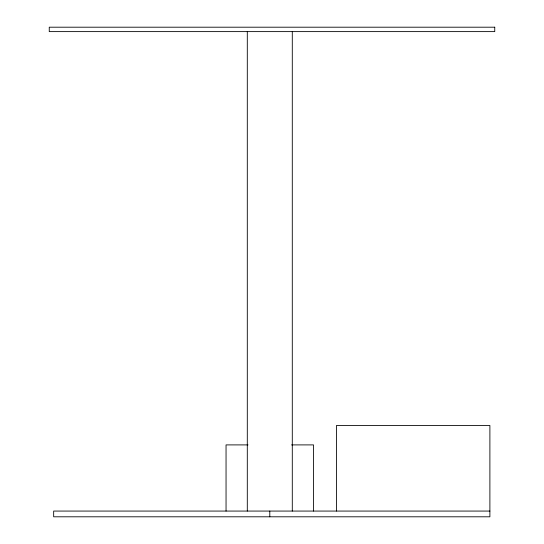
<?xml version="1.0" encoding="UTF-8"?>
<svg xmlns="http://www.w3.org/2000/svg" width="544" height="544" viewBox="0 0 544 544"><rect width="100%" height="100%" fill="white"/><g stroke="black" fill="none" stroke-linecap="round" stroke-linejoin="round"><path stroke-width="0.82" d="M248.03 444.904L226.046 444.904L226.046 511.068M291.564 444.904L313.541 444.904L313.541 511.068M489.892 511.068L53.666 511.068L53.666 516.8L489.892 516.8L489.892 425.496L336.457 425.496L336.457 511.068M292.291 31.443L292.291 511.068M269.797 511.068L269.797 516.8M247.302 31.443L247.302 511.068M494.748 27.2L49.252 27.2L49.252 31.613L494.748 31.613L494.748 27.2"/></g></svg>
